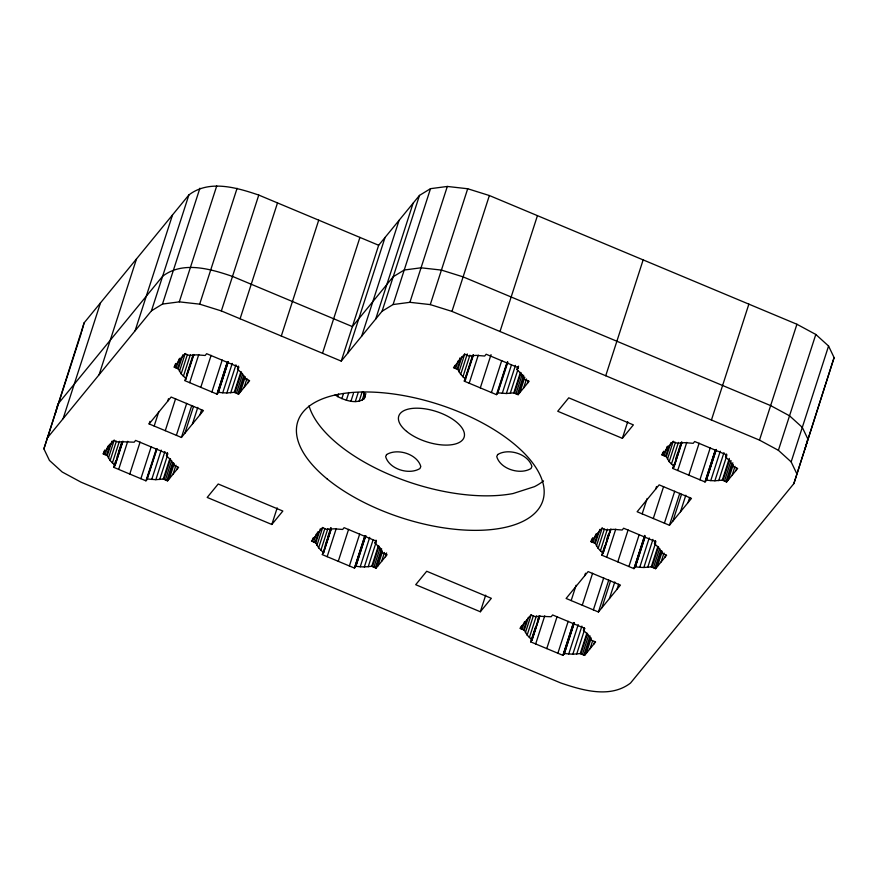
<?xml version="1.0" encoding="UTF-8"?>
<svg xmlns="http://www.w3.org/2000/svg" width="878" height="878" viewBox="0 0 878 878"><rect width="100%" height="100%" fill="white"/><g stroke="black" fill="none" stroke-linecap="round" stroke-linejoin="round"><path stroke-width="1.32" d="M43.9 448.856L84.134 322.841L188.891 194.938C209.118 179.364 236.906 187.64 258.769 195.07L378.659 245.258L419.497 195.399L430.505 188.671L447.319 186.454L467.7 188.748L489.375 195.531L796.917 324.256L815.805 334.452L828.569 346.031L834.1 357.598L793.866 483.613L630.514 683.062C610.287 698.636 582.498 690.36 560.636 682.93L81.083 482.198L62.195 472.002L49.431 460.423L43.9 448.856L81.325 332.992M55.051 414.339L57.86 404.187L162.617 276.274C182.843 260.711 210.632 268.986 232.505 276.416L352.385 326.594L393.223 276.735L404.231 270.018L421.045 267.801L441.425 270.084L463.101 276.877L770.643 405.603L789.531 415.799L802.294 427.377L807.826 438.945L805.016 449.097M81.676 331.73L84.134 322.841M793.866 483.613L834.1 357.598M63.084 418.718L100.498 302.855M99.093 374.752L136.518 258.889M135.102 330.786L172.527 214.923M103.78 452.796L104.603 450.238M103.626 454.08L104.866 450.249M46.71 438.704L151.466 310.801L188.891 194.938M105.119 454.705L107.588 447.034M107.39 448.384L108.224 445.826M167.292 453.169L166.469 455.726L171.408 460.665L174.261 465.603L178.596 467.414L167.588 480.848L163.253 479.037L155.834 479.673L147.394 479.004L145.924 480.815L113.613 467.283L115.084 465.483L110.134 460.544L107.27 455.605L102.956 453.805L108.707 446.781L109.53 444.224M106.6 455.331L109.904 445.102M107.27 455.605L111.813 441.546M111.33 443.566L112.164 441.019M108.433 458.064L114.217 440.163M110.134 460.544L116.335 441.371M151.466 310.801L162.474 304.073L199.899 188.21M112.362 463.035L119.386 441.305M113.613 467.283L115.677 460.895M118.98 450.666L121.866 441.722L134.158 442.205L135.629 440.405L167.939 453.926L166.469 455.726M117.147 456.779L119.21 450.381M114.755 465.11L122.196 442.095M114.853 465.768L122.7 441.48M115.084 465.483L122.931 441.195M118.662 469.401L127.738 441.272M162.474 304.073L179.299 301.856L216.712 185.993M129.768 474.043L140.085 442.084M149.106 423.92L171.133 397.043L203.444 410.564L181.428 437.453L149.106 423.92L149.94 421.363M154.166 426.039L158.698 411.98M174.799 366.082L175.622 363.525M174.656 367.366L175.896 363.536M176.138 367.992L179.024 359.036M140.875 478.697L151.192 446.737M228.335 361.615L218.424 392.29L216.943 394.09L184.632 380.569L186.103 378.769L181.164 373.83L178.3 368.892L173.976 367.081L179.233 360.66L180.067 358.103M177.619 368.606L180.923 358.378M167.687 401.246L168.51 398.689M178.3 368.892L182.843 354.833M179.299 301.856L199.668 304.15L237.093 188.287M179.452 371.339L185.236 353.45M145.924 480.815L156.482 448.57M146.659 479.915L156.569 449.229M181.164 373.83L187.354 354.657M147.164 479.289L157.074 448.614M165.273 430.692L175.589 398.733M183.381 376.311L190.405 354.58M151.718 479.498L161.212 450.096M186.509 375.169L193.116 354.723M185.368 379.669L193.215 355.381M185.873 379.055L193.95 354.482M155.834 479.673L164.921 451.544M189.681 382.676L198.768 354.558M166.699 455.452L167.522 452.894M159.697 479.52L167.127 456.505M176.379 435.334L186.707 403.375M163.253 479.037L169.86 458.59M163.923 479.322L170.53 458.865M165.415 479.948L171.616 460.774M796.675 473.461L791.155 461.894L778.391 450.315L759.492 440.119L451.961 311.394L430.275 304.6L409.905 302.317L393.081 304.534L382.073 311.251L341.235 361.11L221.355 310.933L258.769 195.07M166.908 480.573L172.692 462.673M167.588 480.848L173.361 462.958M181.428 437.453L191.755 405.493M169.3 478.751L174.261 463.408M184.874 433.249L193.544 406.404M200.788 387.33L211.115 355.37M173.087 474.131L175.973 465.186M176.873 469.51L177.696 466.953M192.436 424.008L197.802 407.392M200.008 414.767L201.655 409.653M211.894 391.983L222.222 360.024M240.089 318.78L277.503 202.917M216.943 394.09L227.27 362.131M217.173 393.816L227.501 361.857M217.678 393.19L227.589 362.515M218.194 392.576L228.104 361.89M218.424 392.29L222.738 392.784L232.242 363.382M222.738 392.784L226.853 392.949L235.941 364.831M226.853 392.949L234.272 392.323L238.607 394.134L249.615 380.701L245.28 378.879L242.427 373.951L237.488 369.012L238.311 366.455M237.718 368.727L238.542 366.17M230.716 392.795L238.564 368.508M234.272 392.323L240.879 371.866M234.953 392.609L241.56 372.151M236.434 393.234L242.635 374.05M237.927 393.849L243.711 375.96M238.607 394.134L244.391 376.234M240.331 392.038L245.28 376.695M244.106 387.417L247.003 378.462M247.892 382.797L248.715 380.24M281.3 336.022L318.714 220.169M322.511 353.274L359.925 237.411M271.829 524.484L282.837 511.051L218.205 483.997L207.197 497.431L271.829 524.484L277.196 507.868M341.235 361.11L378.659 245.258M347.622 353.329L385.047 237.466M363.338 391.742L365.116 396.658L364.205 398.7C356.435 404.462 345.504 400.522 337.723 396.615L338.546 394.035M361.659 336.186L399.084 220.323M341.838 398.656L343.507 393.498M346.349 400.225L348.851 392.488M375.696 319.043L413.121 203.18M350.948 401.213L353.439 393.487M382.073 311.251L419.497 195.399M355.305 401.564L358.213 392.532M312.129 541.353L313.369 537.523M313.611 541.978L316.091 534.307M359.135 401.235L362.043 392.214M316.837 534.493L317.66 531.936M315.103 542.604L318.407 532.375M365.808 535.602L355.897 566.277L354.427 568.077L322.105 554.556L323.587 552.756L318.637 547.817L315.773 542.878L320.316 528.819M362.175 400.258L364.666 392.521M393.081 304.534L430.505 188.671M364.205 398.7L365.874 393.542M316.936 545.337L322.709 527.437M318.637 547.817L324.827 528.644M320.865 550.308L327.878 528.567M327.889 536.656L330.776 527.711M325.233 545.326L327.296 538.938M322.841 553.656L331.105 528.084M323.356 553.041L331.193 528.754M323.587 552.756L331.423 528.468M327.154 556.674L336.241 528.545M409.905 302.317L447.319 186.454M338.271 561.316L348.588 529.357M430.275 304.6L467.7 188.748M349.378 565.97L359.695 534.011M354.427 568.077L364.743 536.118M354.657 567.803L364.974 535.843M355.162 567.177L365.072 536.502M355.667 566.562L365.577 535.876M355.897 566.277L360.221 566.771L369.715 537.369M360.221 566.771L364.337 566.947L373.007 540.102M364.337 566.947L371.756 566.31L376.08 568.121L387.088 554.687L382.764 552.877L379.9 547.938L374.961 542.999L376.025 540.157M368.2 566.793L376.047 542.494M451.961 311.394L489.375 195.531M371.756 566.31L378.352 545.853M372.426 566.595L379.033 546.138M373.918 567.221L380.108 548.037M375.411 567.846L381.601 548.662M376.08 568.121L381.864 550.232M377.803 566.025L382.347 551.966M381.59 561.404L384.476 552.46M385.376 556.784L386.605 552.953M454.178 367.926L455.002 365.369M455.66 368.541L458.14 360.869M459.128 360.77L459.951 358.213M517.833 367.004L517.01 369.561L521.949 374.5L524.803 379.439L529.138 381.25L518.13 394.694L513.795 392.872L506.376 393.509L497.947 392.85L496.465 394.65L464.155 381.118L465.625 379.318L460.687 374.379L457.822 369.451L453.498 367.641L459.249 360.617L460.072 358.059M457.142 369.166L460.445 358.937M457.822 369.451L461.949 356.666M458.974 371.899L464.758 353.999M460.687 374.379L467.294 353.933M462.904 376.871L469.928 355.14M464.385 380.843L472.232 356.556M464.89 380.218L473.143 354.657M465.395 379.603L473.472 355.03M469.203 383.236L478.29 355.107M480.31 387.889L491.043 354.646M500.01 331.5L537.435 215.648M491.417 392.532L501.744 360.573M496.465 394.65L507.023 362.405M497.2 393.75L507.528 361.791M497.716 393.124L507.857 362.164M502.26 393.344L511.347 365.215M506.376 393.509L515.463 365.38M517.241 369.287L518.064 366.73M517.746 368.661L518.569 366.115M510.239 393.355L517.68 370.34M513.795 392.872L520.402 372.426M514.475 393.157L521.082 372.711M515.957 393.783L522.158 374.61M517.449 394.409L523.65 375.235M518.13 394.694L523.914 376.794M519.853 392.587L524.803 377.255M523.628 387.966L526.526 379.022M527.415 383.346L528.238 380.789M480.332 611.757L491.34 598.313L426.708 571.26L415.7 584.704L480.332 611.757L485.699 595.141M520.632 628.626L521.455 626.069M522.114 629.252L524.594 621.58M523.595 629.866L526.899 619.649M605.732 375.751L643.146 259.899M574.311 622.875L564.4 653.55L562.919 655.35L530.608 641.829L532.079 640.029L527.14 635.09L524.276 630.152L528.402 617.366M525.428 632.599L531.212 614.71M527.14 635.09L533.33 615.917M529.368 637.571L536.381 615.84M530.608 641.829L535.382 627.485M537.632 620.098L538.872 616.257L551.154 616.74L552.624 614.951L584.935 628.472L583.464 630.272L588.403 635.211L591.256 640.139L595.591 641.961L584.583 655.394L580.248 653.583L572.84 654.209L564.4 653.55M531.761 639.645L539.191 616.641M531.848 640.314L539.29 617.3M532.079 640.029L539.926 615.741M535.657 643.936L544.744 615.818M546.764 648.59L557.091 616.63M622.37 438.331L633.378 424.886L568.746 397.833L557.739 411.266L622.37 438.331L627.748 421.703M571.161 600.585L576.111 585.242M644.913 537.435L635.42 566.837L633.949 568.637L601.628 555.115L603.109 553.316L598.159 548.377L595.295 543.438L590.982 541.627L591.805 539.07M591.794 540.629L592.628 538.071M591.651 541.913L592.891 538.071M593.133 542.527L595.613 534.867M595.416 536.206L596.239 533.648M557.87 653.243L568.198 621.284M594.625 543.153L597.929 532.924M584.682 575.781L585.516 573.224M595.295 543.438L599.839 529.368M596.458 545.886L602.231 527.985M562.919 655.35L573.246 623.391M563.149 655.076L573.477 623.117M563.665 654.45L573.982 622.491M564.17 653.836L574.08 623.15M598.159 548.377L604.349 529.193M582.268 605.227L592.595 573.268M600.387 550.857L607.4 529.127M568.714 654.044L578.218 624.642M606.994 538.488L608.235 534.658M601.858 554.83L604.755 545.886M602.78 552.931L610.21 529.917M602.879 553.59L610.715 529.302M603.109 553.316L610.945 529.028M572.84 654.209L581.916 626.091M606.676 557.223L615.763 529.105M583.464 630.272L584.287 627.715M576.703 654.055L584.133 631.052M593.374 609.881L603.702 577.922M580.248 653.583L586.855 633.126M580.929 653.869L587.536 633.411M582.421 654.494L588.611 635.31M583.903 655.109L590.104 635.935M598.434 611.999L620.45 585.11L588.128 571.589L566.112 598.467L598.434 611.999L608.75 580.029M584.583 655.394L590.367 637.494M586.306 653.298L591.256 637.955M601.869 607.795L610.539 580.951M617.794 561.876L628.11 529.917M590.093 648.677L592.562 641.006M593.868 644.057L594.702 641.5M609.442 598.555L614.809 581.938M617.004 589.314L618.661 584.199M642.18 513.86L647.141 498.517M716.349 449.437L706.439 480.123L704.968 481.923L672.658 468.391L674.128 466.591L669.179 461.652L666.325 456.714L662.001 454.914L662.824 452.357M662.824 453.904L663.647 451.347M662.67 455.188L663.911 451.358M664.163 455.814L667.05 446.869M666.435 449.492L667.269 446.935M628.9 566.519L639.217 534.559M662.001 454.914L667.258 448.482L668.081 445.925M665.645 456.439L668.948 446.211M655.712 489.068L656.535 486.511M666.325 456.714L670.858 442.655M667.478 459.172L673.261 441.272M633.949 568.637L644.682 535.393M634.179 568.351L644.496 536.392M634.684 567.737L645.001 535.778M635.189 567.111L644.682 537.709M669.179 461.652L675.38 442.479M653.287 518.514L663.614 486.555M671.407 464.144L678.431 442.413M635.42 566.837L639.744 567.331L649.237 537.929M675.544 459.446L677.607 453.048M672.888 468.117L674.117 464.275M678.255 451.49L681.141 442.545M673.393 467.491L681.646 441.93M673.898 466.876L681.745 442.589M674.128 466.591L681.976 442.303M639.744 567.331L643.859 567.495L652.947 539.377M677.706 470.509L686.783 442.38M643.859 567.495L651.278 566.87L655.603 568.681L666.611 555.236L662.286 553.425L659.422 548.498L654.483 543.559L655.317 541.002M654.714 543.273L655.548 540.716M647.723 567.342L655.57 543.054M664.405 523.167L674.721 491.208M651.278 566.87L657.874 546.412M651.948 567.144L658.555 546.698M653.441 567.77L659.63 548.596M654.933 568.395L660.706 550.495M669.453 525.274L691.469 498.397L659.148 484.865L637.132 511.753L669.453 525.274L679.77 493.315M655.603 568.681L661.386 550.78M657.326 566.584L662.275 551.241M672.888 521.071L681.558 494.226M688.813 475.152L699.129 443.192M661.112 561.964L663.998 553.008M664.898 557.343L665.722 554.786M680.461 511.841L685.828 495.214M711.443 420.002L748.868 304.139M688.023 502.6L689.68 497.486M699.92 479.805L710.247 447.846M704.968 481.923L715.296 449.964M705.199 481.638L715.526 449.679M705.703 481.023L715.614 450.337M706.208 480.398L716.119 449.723M706.439 480.123L710.763 480.606L720.256 451.204M710.763 480.606L714.879 480.782L723.966 452.653M714.879 480.782L722.298 480.145L726.633 481.967L737.641 468.523L733.306 466.712L730.452 461.773L725.513 456.834L726.567 454.003M718.742 480.628L726.589 456.34M722.298 480.145L729.311 458.415M722.978 480.431L729.574 459.973M724.46 481.056L731.067 460.599M725.952 481.682L731.736 463.782M726.633 481.967L732.823 462.783M728.345 479.86L733.306 464.517M732.131 475.239L735.018 466.295M735.918 470.619L736.741 468.062M759.492 440.119L796.917 324.256M778.391 450.315L815.805 334.452M791.155 461.894L828.569 346.031M179.233 360.66L184.984 353.647L189.297 355.447L196.727 354.822L205.178 355.48L206.648 353.691L238.959 367.213L237.488 369.012M667.258 448.482L673.009 441.469L677.322 443.28L684.752 442.644L693.203 443.313L694.674 441.513L726.984 455.034L725.513 456.834M108.707 446.781L113.964 440.361L118.278 442.172L121.833 441.689M459.249 360.617L464.506 354.196L468.819 356.007L476.249 355.37L484.7 356.04L486.171 354.24L518.481 367.772L517.01 369.561M374.961 542.999L376.442 541.199L344.121 527.678L342.65 529.467L334.2 528.808L326.781 529.434L322.467 527.634L311.46 541.067L315.773 542.878M590.982 541.627L601.99 528.183L606.303 529.994L613.722 529.357L622.173 530.027L623.643 528.227L655.965 541.759L654.483 543.559M538.84 616.235L535.273 616.707L530.96 614.907L519.952 628.341L524.276 630.152M199.668 304.15L221.355 310.933M335.122 394.826L337.723 396.615M543.515 480.881A128.77 59.66 17.9 0 1 534.384 486.686L513.026 493.546A128.77 59.66 17.9 0 1 389.152 474.427A128.77 59.66 17.9 0 1 309.034 405.866M386.539 454.595L385.64 456.637C389.25 469.214 409.071 475.239 419.914 468.567L420.814 466.536C417.204 453.948 397.383 447.923 386.539 454.595M497.639 454.552L496.739 456.582C500.339 469.159 520.16 475.185 531.014 468.512L531.914 466.481C528.304 453.904 508.483 447.879 497.639 454.552M327.055 478.861A128.77 59.66 17.9 0 0 537.566 510.25A128.77 59.66 17.9 0 0 396.241 394.376A128.77 59.66 17.9 0 0 327.055 478.861M406.569 431.361A34.341 15.914 17.9 0 0 462.717 439.735A34.341 15.914 17.9 0 0 425.029 408.83A34.341 15.914 17.9 0 0 406.569 431.361"/></g></svg>
